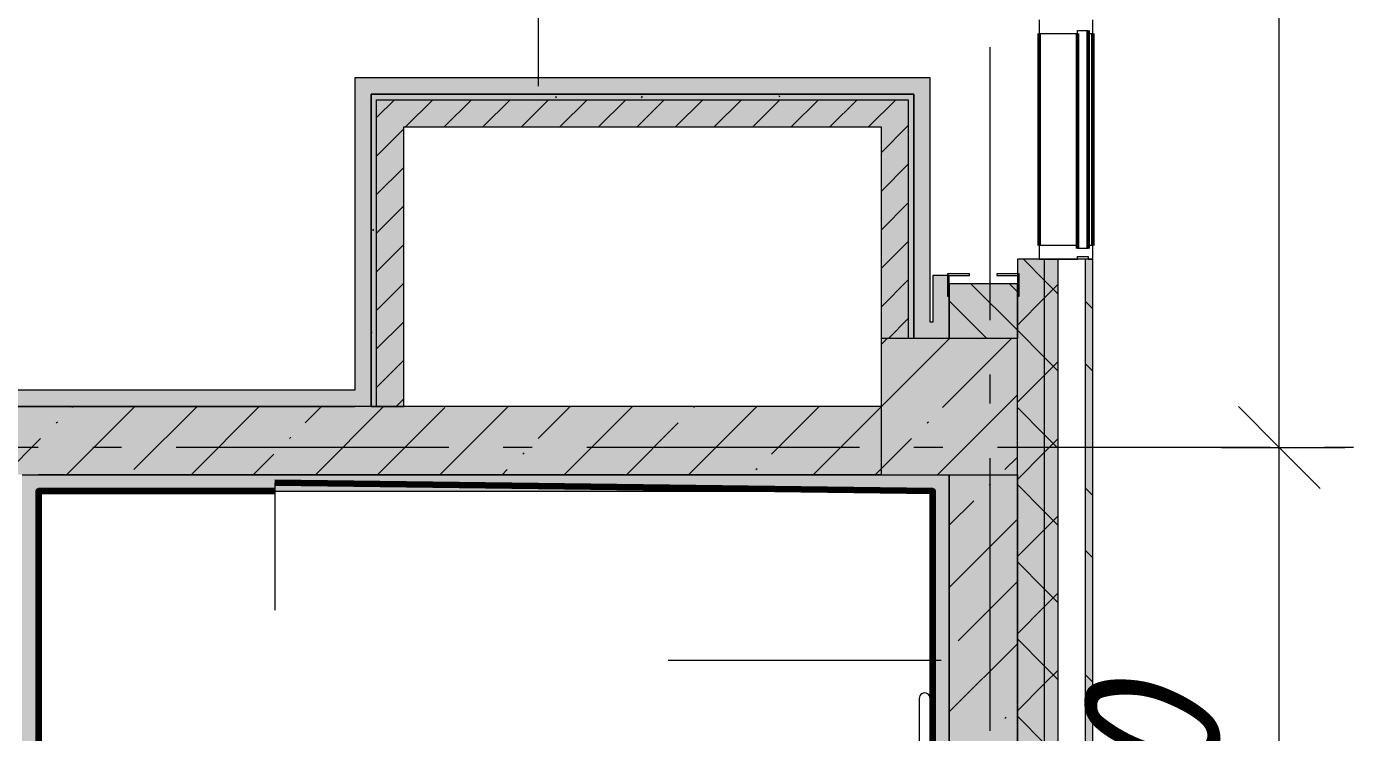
# Model space of a CAD drawing. Header units: millimetres. Extents: x -537608 to 253996, y -217170 to 186033.
# Drawn here: x -216910 to -212044, y 147577 to 150164 of the extents above; entities that cross this region are included whole.
import ezdxf

# ---------------------------------------------------------------- set-up
doc = ezdxf.new("R2010")
doc.units = ezdxf.units.MM
doc.layers.add('16) Лак 1.6м', color=160, linetype='Continuous', lineweight=90)
doc.layers.add('PDF _Геометрия', color=7, linetype='Continuous')
doc.layers.add('PDF _Текст', color=7, linetype='Continuous')
doc.layers.add('PDF _Сплошная заливка', color=7, linetype='Continuous', true_color=0xffffff)
doc.styles.add('PDF ISOCPEUR Italic', font='isocpeui.ttf')

msp = doc.modelspace()

# ---------------------------------------------------------------- hatches: boundary and pattern name
at = {"layer": 'PDF _Сплошная заливка', "transparency": 33554559}
h = msp.add_hatch(color=256, dxfattribs=at)
h.paths.add_polyline_path([(-212999.1964, 140391.2579), (-212999.1964, 140911.2581), (-213026.1966, 140911.2581), (-213026.1966, 140391.2579)], flags=0)
h.paths.add_polyline_path([(-213026.1966, 141761.2576), (-212999.1964, 141761.2576), (-212999.1964, 149311.2565), (-213026.1966, 149311.2565), (-213026.1966, 143549.4642)], flags=0)
h.paths.add_polyline_path([(-212999.1964, 162961.253), (-212999.1964, 164261.2537), (-213026.1966, 164261.2537), (-213026.1966, 162961.253)], flags=0)
h.paths.add_polyline_path([(-212999.1964, 165961.2517), (-212999.1964, 167261.2524), (-213026.1966, 167261.2524), (-213026.1966, 165961.2517)], flags=0)
h.paths.add_polyline_path([(-212999.1964, 168961.2525), (-212999.1964, 170261.2532), (-213026.1966, 170261.2532), (-213026.1966, 168961.2525)], flags=0)
h.paths.add_polyline_path([(-213026.1966, 171961.2511), (-212999.1964, 171961.2511), (-212999.1964, 173161.2514), (-213026.1966, 173161.2514)], flags=0)
h.paths.add_polyline_path([(-212999.1964, 174861.2493), (-212999.1964, 179270.9029), (-213026.1966, 179270.9029), (-213026.1966, 174861.2493)], flags=0)
h = msp.add_hatch(color=256, dxfattribs=at)
h.paths.add_polyline_path([(-213176.1955, 140391.2579), (-213126.1959, 140391.2579), (-213126.1959, 140911.2581), (-213176.1955, 140911.2581), (-213176.1955, 140717.6694)], flags=0)
h.paths.add_polyline_path([(-213176.1955, 141761.2576), (-213126.1959, 141761.2576), (-213126.1959, 149311.2565), (-213176.1955, 149311.2565), (-213176.1955, 143549.4642)], flags=0)
h.paths.add_polyline_path([(-213176.1955, 162961.253), (-213126.1959, 162961.253), (-213126.1959, 164261.2537), (-213176.1955, 164261.2537), (-213176.1955, 163372.0366)], flags=0)
h.paths.add_polyline_path([(-213176.1955, 165961.2517), (-213126.1959, 165961.2517), (-213126.1959, 167261.2524), (-213176.1955, 167261.2524), (-213176.1955, 166203.8314)], flags=0)
h.paths.add_polyline_path([(-213176.1955, 168961.2525), (-213126.1959, 168961.2525), (-213126.1959, 170261.2532), (-213176.1955, 170261.2532), (-213176.1955, 169035.6284)], flags=0)
h.paths.add_polyline_path([(-213126.1959, 171961.2511), (-213126.1959, 173161.2514), (-213176.1955, 173161.2514), (-213176.1955, 171961.2511)], flags=0)
h.paths.add_polyline_path([(-213176.1955, 174861.2493), (-213126.1959, 174861.2493), (-213126.1959, 179120.9023), (-213176.1955, 179120.9023), (-213176.1955, 177531.0151)], flags=0)
h = msp.add_hatch(color=256, dxfattribs=at)
h.paths.add_polyline_path([(-213238.0699, 140391.2579), (-213176.1955, 140391.2579), (-213176.1955, 140911.2581), (-213276.196, 140911.2581), (-213276.196, 140391.2579)], flags=0)
h.paths.add_polyline_path([(-213238.0699, 141761.2576), (-213176.1955, 141761.2576), (-213176.1955, 149311.2565), (-213276.196, 149311.2565), (-213276.196, 141761.2576)], flags=0)
h.paths.add_polyline_path([(-213176.1955, 162961.253), (-213176.1955, 164261.2537), (-213276.196, 164261.2537), (-213276.196, 162961.253), (-213238.0699, 162961.253)], flags=0)
h.paths.add_polyline_path([(-213176.1955, 165961.2517), (-213176.1955, 167261.2524), (-213276.196, 167261.2524), (-213276.196, 165961.2517), (-213238.0699, 165961.2517)], flags=0)
h.paths.add_polyline_path([(-213176.1955, 168961.2525), (-213176.1955, 170261.2532), (-213276.196, 170261.2532), (-213276.196, 168961.2525), (-213238.0699, 168961.2525)], flags=0)
h.paths.add_polyline_path([(-213238.0699, 171961.2511), (-213176.1955, 171961.2511), (-213176.1955, 173161.2514), (-213276.196, 173161.2514), (-213276.196, 171961.2511)], flags=0)
h.paths.add_polyline_path([(-213276.196, 174861.2493), (-213176.1955, 174861.2493), (-213176.1955, 179020.9019), (-213276.196, 179020.9019), (-213276.196, 174870.9032)], flags=0)
at = {"layer": 'PDF _Сплошная заливка', "true_color": 0xff7d7d, "transparency": 33554559}
for points in [[(-213656.196, 149916.2558), (-213656.196, 149976.2565), (-215706.1964, 149976.2565), (-215706.1964, 149916.2558), (-214907.808, 149916.2558)], [(-213656.196, 149081.2565), (-213596.1964, 149081.2565), (-213596.1964, 149976.2565), (-213656.196, 149976.2565), (-213656.196, 149213.056)], [(-215706.1964, 148771.257), (-215706.1964, 148831.2555), (-220516.196, 148831.2555), (-220516.196, 148771.257), (-216577.5461, 148771.257)]]:
    msp.add_hatch(color=11, dxfattribs=at).paths.add_polyline_path(points)
at = {"layer": 'PDF _Сплошная заливка', "transparency": 33554559}
for points in [[(-215646.1957, 148771.257), (-215626.1969, 148771.257), (-215626.1969, 149916.2558), (-215646.1957, 149916.2558), (-215646.1957, 149213.056)], [(-213676.1964, 149896.257), (-213656.196, 149896.257), (-213656.196, 149916.2558), (-215626.1969, 149916.2558), (-215626.1969, 149896.257), (-214907.808, 149896.257)], [(-215626.1969, 148771.257), (-215526.1965, 148771.257), (-215526.1965, 149896.257), (-215626.1969, 149896.257), (-215626.1969, 149213.056)], [(-213776.1962, 149796.2567), (-213676.1964, 149796.2567), (-213676.1964, 149896.257), (-215526.1965, 149896.257), (-215526.1965, 149796.2567), (-214907.808, 149796.2567)], [(-213776.1962, 149021.2558), (-213676.1964, 149021.2558), (-213676.1964, 149796.2567), (-213776.1962, 149796.2567), (-213776.1962, 149213.056)], [(-213776.1962, 148521.2561), (-213776.1962, 148771.257), (-217176.1964, 148771.257), (-217176.1964, 148521.2561), (-214907.808, 148521.2561)]]:
    msp.add_hatch(color=256, dxfattribs=at).paths.add_polyline_path(points)
at = {"layer": 'PDF _Сплошная заливка', "true_color": 0x56bc34, "transparency": 33554559}
h = msp.add_hatch(color=85, dxfattribs=at)
h.paths.add_polyline_path([(-216926.1955, 140421.2571), (-216866.1969, 140421.2571), (-216866.1969, 140631.2573), (-216918.1951, 140631.2573), (-216918.1951, 140626.2577), (-216926.1955, 140626.2577)], flags=0)
h.paths.add_polyline_path([(-216918.1951, 142281.2572), (-216866.1969, 142281.2572), (-216866.1969, 148521.2561), (-216926.1955, 148521.2561), (-216926.1481, 142286.258), (-216918.1951, 142286.258)], flags=0)
msp.add_hatch(color=85, dxfattribs=at).paths.add_polyline_path([(-213526.1963, 148461.2554), (-213526.1963, 148521.2561), (-216866.1969, 148521.2561), (-216866.1969, 148461.2554), (-213586.1959, 148461.2554)])
at = {"layer": 'PDF _Сплошная заливка', "transparency": 33554559}
h = msp.add_hatch(color=256, dxfattribs=at)
h.paths.add_polyline_path([(-213526.1963, 140171.2573), (-213276.196, 140171.2573), (-213276.196, 140861.2579), (-213526.1963, 140861.2579), (-213526.1963, 140421.2571)], flags=0)
h.paths.add_polyline_path([(-213276.196, 141861.2569), (-213276.196, 148521.2561), (-213526.1963, 148521.2561), (-213526.1963, 141861.2569)], flags=0)
at = {"layer": 'PDF _Сплошная заливка', "true_color": 0x56bc34, "transparency": 33554559}
h = msp.add_hatch(color=85, dxfattribs=at)
h.paths.add_polyline_path([(-213586.1959, 140421.2571), (-213526.1963, 140421.2571), (-213526.1963, 140861.2579), (-213586.1959, 140861.2579), (-213586.1959, 140481.2579)], flags=0)
h.paths.add_polyline_path([(-213586.1959, 141861.2569), (-213526.1963, 141861.2569), (-213526.1963, 148461.2554), (-213586.1959, 148461.2554), (-213586.1959, 143549.4642)], flags=0)

# ---------------------------------------------------------------- linework, layer by layer
at = {"layer": '16) Лак 1.6м'}
for points in [[(-216866.1969, 140631.2573), (-216866.1969, 140481.2579), (-213586.1959, 140481.2579), (-213586.1959, 148461.2554), (-215999.3038, 148491.2568)], [(-215999.3038, 148461.2554), (-216866.1969, 148461.2554), (-216866.1969, 143153.2583)]]:
    msp.add_lwpolyline(points, dxfattribs=at)
at = {"layer": 'PDF _Геометрия', "lineweight": 9}
for p, q in [((-212315.765, 148621.2564), (-212315.765, 154721.254)), ((-215032.6642, 149946.2551), (-215032.6642, 150946.2568)), ((-213196.196, 150189.3816), (-213196.196, 150139.3815)), ((-212999.1964, 150139.3815), (-212999.1964, 150189.3816)), ((-213196.196, 150139.3815), (-213056.1958, 150139.3815)), ((-213056.1958, 150139.3815), (-213056.1958, 150149.3819)), ((-213056.1958, 150149.3819), (-213016.1956, 150149.3819)), ((-213016.1956, 150149.3819), (-213016.1956, 150139.3815)), ((-213016.1956, 150139.3815), (-212999.1964, 150139.3815)), ((-213656.196, 149976.2565), (-215706.1964, 149976.2565)), ((-215706.1964, 149976.2565), (-215706.1964, 149916.2558)), ((-213596.1964, 149976.2565), (-213656.196, 149976.2565)), ((-213596.1964, 149081.2565), (-213596.1964, 149976.2565)), ((-215706.1964, 149916.2558), (-215706.1964, 148831.2555)), ((-215646.1957, 148771.257), (-215646.1957, 149916.2558)), ((-215646.1957, 149916.2558), (-215646.1957, 148771.257)), ((-215626.1969, 149916.2558), (-215646.1957, 149916.2558)), ((-215646.1957, 149916.2558), (-213656.196, 149916.2558)), ((-215526.1965, 149916.2558), (-215626.1969, 149916.2558)), ((-215626.1969, 149830.9644), (-215560.9043, 149896.257)), ((-215626.1969, 148771.257), (-215626.1969, 149896.257)), ((-215626.1969, 149896.257), (-215526.1965, 149896.257)), ((-213656.196, 149916.2558), (-215526.1965, 149916.2558)), ((-215526.1965, 149896.257), (-213676.1964, 149896.257)), ((-215519.4836, 149796.2567), (-215419.4833, 149896.257)), ((-215378.0626, 149796.2567), (-215278.0621, 149896.257)), ((-215236.6415, 149796.2567), (-215136.6411, 149896.257)), ((-215095.2183, 149796.2567), (-214995.2201, 149896.257)), ((-214953.7972, 149796.2567), (-214853.799, 149896.257)), ((-214812.3762, 149796.2567), (-214712.3758, 149896.257)), ((-214670.9551, 149796.2567), (-214570.9547, 149896.257)), ((-214529.5341, 149796.2567), (-214429.5337, 149896.257)), ((-214388.113, 149796.2567), (-214288.1126, 149896.257)), ((-214246.6909, 149796.2567), (-214146.691, 149896.257)), ((-214105.2698, 149796.2567), (-214005.2694, 149896.257)), ((-213963.8488, 149796.2567), (-213863.8484, 149896.257)), ((-213822.4266, 149796.2567), (-213722.4279, 149896.257)), ((-213676.1964, 149896.257), (-213676.1964, 149796.2567)), ((-213656.196, 149916.2558), (-213656.196, 149081.2565)), ((-213656.196, 149896.257), (-213656.196, 149916.2558)), ((-213656.196, 149796.2567), (-213656.196, 149896.257)), ((-215626.1969, 149689.5433), (-215526.1965, 149789.5438)), ((-215526.1965, 148771.257), (-215526.1965, 149796.2567)), ((-215526.1965, 149796.2567), (-213776.1962, 149796.2567)), ((-213776.1962, 149701.0659), (-213681.0056, 149796.2567)), ((-213776.1962, 149796.2567), (-213776.1962, 149021.2558)), ((-213681.0056, 149796.2567), (-213676.1964, 149801.0664)), ((-213676.1964, 149796.2567), (-213676.1964, 149021.2558)), ((-213656.196, 149021.2558), (-213656.196, 149796.2567)), ((-215626.1969, 149548.1223), (-215526.1965, 149648.1227)), ((-213776.1962, 149559.6449), (-213676.1964, 149659.6453)), ((-215626.1969, 149406.7012), (-215526.1965, 149506.7016)), ((-213776.1962, 149418.2238), (-213676.1964, 149518.2221)), ((-215626.1969, 149265.2802), (-215526.1965, 149365.2784)), ((-213776.1962, 149276.8006), (-213676.1964, 149376.801)), ((-213056.1958, 149361.2567), (-213196.196, 149361.2567)), ((-213196.196, 149361.2567), (-213196.196, 149311.2565)), ((-213056.1958, 149351.2562), (-213056.1958, 149361.2567)), ((-213016.1956, 149351.2562), (-213056.1958, 149351.2562)), ((-212999.1964, 149361.2567), (-213016.1956, 149361.2567)), ((-213016.1956, 149361.2567), (-213016.1956, 149351.2562)), ((-212999.1964, 149311.2565), (-212999.1964, 149361.2567)), ((-213176.1955, 149311.2565), (-213276.196, 149311.2565)), ((-213276.196, 149311.2565), (-213276.196, 149021.2558)), ((-213176.1955, 149233.6059), (-213253.8478, 149311.2565)), ((-213196.196, 149311.2565), (-213056.1958, 149311.2565)), ((-213176.1955, 141761.2576), (-213176.1955, 149311.2565)), ((-213126.1959, 149311.2565), (-213176.1955, 149311.2565)), ((-213126.1959, 141761.2576), (-213126.1959, 149311.2565)), ((-213026.1966, 149311.2565), (-213126.1959, 149311.2565)), ((-213056.1958, 149311.2565), (-213056.1958, 149321.257)), ((-213056.1958, 149321.257), (-213016.1956, 149321.257)), ((-213026.1966, 141761.2576), (-213026.1966, 149311.2565)), ((-212999.1964, 149311.2565), (-213026.1966, 149311.2565)), ((-213016.1956, 149321.257), (-213016.1956, 149311.2565)), ((-213016.1956, 149311.2565), (-212999.1964, 149311.2565)), ((-212999.1964, 141761.2576), (-212999.1964, 149311.2565)), ((-213526.1963, 149251.2558), (-213586.1959, 149251.2558)), ((-213586.1959, 149251.2558), (-213586.1959, 149081.2565)), ((-213526.1963, 149021.2558), (-213526.1963, 149251.2558)), ((-215626.1969, 149123.857), (-215526.1965, 149223.8574)), ((-213776.1962, 149135.3796), (-213676.1964, 149235.38)), ((-213276.196, 149221.2566), (-213526.1963, 149221.2566)), ((-213526.1963, 149221.2566), (-213526.1963, 149021.2558)), ((-213276.196, 149050.7621), (-213446.69, 149221.2566)), ((-213276.196, 149192.1831), (-213305.2689, 149221.2566)), ((-213276.196, 149021.2558), (-213276.196, 149221.2566)), ((-213126.1959, 149183.6057), (-213176.1955, 149233.6059)), ((-213176.1955, 149169.6955), (-213126.1959, 149219.6957)), ((-213388.1113, 149021.2558), (-213526.1963, 149159.342)), ((-213276.196, 149069.6951), (-213176.1955, 149169.6955)), ((-213748.8984, 149021.2558), (-213676.1964, 149093.9589)), ((-215626.1969, 148982.4359), (-215526.1965, 149082.4363)), ((-213656.196, 149081.2565), (-213656.196, 149021.2558)), ((-213586.1959, 149081.2565), (-213596.1964, 149081.2565)), ((-213176.1955, 148950.7616), (-213276.196, 149050.7621)), ((-213776.1962, 148770.5142), (-213525.4536, 149021.2558)), ((-213776.1962, 148998.6111), (-213753.5515, 149021.2558)), ((-213776.1962, 149021.2558), (-213776.1962, 148521.2561)), ((-213276.196, 149021.2558), (-213776.1962, 149021.2558)), ((-213550.4601, 148768.1503), (-213297.3552, 149021.2558)), ((-213276.196, 148521.2561), (-213276.196, 149021.2558)), ((-213126.1959, 148900.7615), (-213176.1955, 148950.7616)), ((-215626.1969, 148841.0149), (-215526.1965, 148941.0152)), ((-213176.1955, 148886.8512), (-213126.1959, 148936.8514)), ((-213276.196, 148786.853), (-213176.1955, 148886.8512)), ((-215706.1964, 148831.2555), (-220516.196, 148831.2555)), ((-215554.5337, 148771.257), (-215526.1965, 148799.5942)), ((-213569.2565, 148521.2561), (-213276.196, 148814.3161)), ((-220516.196, 148771.257), (-215706.1964, 148771.257)), ((-215706.1964, 148771.257), (-217176.1964, 148771.257)), ((-216762.6356, 148521.2561), (-216512.6346, 148771.257)), ((-216743.8382, 148768.1503), (-216740.7336, 148771.257)), ((-216515.7392, 148540.0535), (-216284.5357, 148771.257)), ((-216306.4377, 148521.2561), (-216056.4388, 148771.257)), ((-215888.4697, 148711.1272), (-215828.3399, 148771.257)), ((-215850.2419, 148521.2561), (-215600.2409, 148771.257)), ((-215646.1957, 148771.257), (-215706.1964, 148771.257)), ((-213776.1962, 148771.257), (-215646.1957, 148771.257)), ((-215646.1957, 148771.257), (-215626.1969, 148771.257)), ((-215626.1969, 148771.257), (-215526.1965, 148771.257)), ((-215622.1429, 148521.2561), (-215375.2486, 148768.1503)), ((-215394.0439, 148521.2561), (-215144.0451, 148771.257)), ((-215033.0991, 148654.1019), (-214915.9461, 148771.257)), ((-214937.8482, 148521.2561), (-214687.8472, 148771.257)), ((-214481.6502, 148521.2561), (-214231.6498, 148771.257)), ((-214462.855, 148768.1503), (-214459.7482, 148771.257)), ((-214177.7307, 148597.0766), (-214003.5514, 148771.257)), ((-214025.4534, 148521.2561), (-213776.1962, 148770.5142)), ((-213176.1955, 148667.9195), (-213276.196, 148767.92)), ((-216800.8634, 148711.1272), (-216796.1226, 148715.868)), ((-214709.7492, 148521.2561), (-214519.8781, 148711.1272)), ((-213607.4843, 148711.1272), (-213602.7425, 148715.868)), ((-216990.7324, 148521.2561), (-216857.8887, 148654.1019)), ((-215945.4928, 148654.1019), (-215940.7521, 148658.8427)), ((-213776.1962, 148542.4153), (-213664.5086, 148654.1019)), ((-213126.1959, 148617.9194), (-213176.1955, 148667.9195)), ((-213176.1955, 148604.0091), (-213126.1959, 148654.0093)), ((-213276.196, 148504.0087), (-213176.1955, 148604.0091)), ((-212527.8966, 148621.2564), (-212315.765, 148621.2564)), ((-212315.765, 145271.2564), (-212315.765, 148621.2564)), ((-212315.765, 148621.2564), (-212075.7645, 148621.2564)), ((-216078.3387, 148521.2561), (-216002.5181, 148597.0766)), ((-215090.1244, 148597.0766), (-215085.3836, 148601.8195)), ((-213322.3612, 148540.0535), (-213276.196, 148586.2171)), ((-216926.1955, 148521.2561), (-216866.1969, 148521.2561)), ((-216866.1969, 148521.2561), (-213776.1962, 148521.2561)), ((-213776.1962, 148521.2561), (-216866.1969, 148521.2561)), ((-215165.945, 148521.2561), (-215147.1497, 148540.0535)), ((-214234.7549, 148540.0535), (-214230.0141, 148544.7943)), ((-213797.3544, 148521.2561), (-213776.1962, 148542.4153)), ((-213776.1962, 148521.2561), (-213276.196, 148521.2561)), ((-213526.1963, 148461.2554), (-213526.1963, 148521.2561)), ((-213526.1963, 148521.2561), (-213526.1963, 148461.2554)), ((-213276.196, 141861.2569), (-213276.196, 148521.2561)), ((-213276.196, 148521.2561), (-213276.196, 141761.2576)), ((-216866.1969, 143156.2574), (-216866.1969, 148461.2554)), ((-216866.1969, 148461.2554), (-213586.1959, 148461.2554)), ((-215999.3038, 148491.2568), (-215999.3038, 148025.1057)), ((-213586.1959, 148461.2554), (-213586.1959, 141861.2569)), ((-213526.1963, 141861.2569), (-213526.1963, 148461.2554)), ((-213526.1963, 148461.2554), (-213526.1963, 141861.2569)), ((-213379.3854, 148483.0282), (-213374.6446, 148487.769)), ((-213176.1955, 148385.0775), (-213276.196, 148485.0778)), ((-213526.1963, 148336.2183), (-213436.4107, 148426.0029)), ((-213126.1959, 148335.0773), (-213176.1955, 148385.0775)), ((-213176.1955, 148321.167), (-213126.1959, 148371.1672)), ((-213526.1963, 148108.1193), (-213276.196, 148358.1203)), ((-213276.196, 148221.1666), (-213176.1955, 148321.167)), ((-213176.1955, 148102.2353), (-213276.196, 148202.2335)), ((-213493.4344, 147912.7819), (-213276.196, 148130.0213)), ((-213126.1959, 148052.2351), (-213176.1955, 148102.2353)), ((-213176.1955, 148038.3249), (-213126.1959, 148088.3251)), ((-213276.196, 147938.3245), (-213176.1955, 148038.3249)), ((-213526.1963, 147651.9214), (-213276.196, 147901.9223)), ((-213176.1955, 147819.3911), (-213276.196, 147919.3914)), ((-213556.1967, 147840.6364), (-214556.1962, 147840.6364)), ((-213126.1959, 147769.3908), (-213176.1955, 147819.3911)), ((-213176.1955, 147755.4806), (-213126.1959, 147805.4809)), ((-213276.196, 147655.4824), (-213176.1955, 147755.4806)), ((-213635.5147, 147706.488), (-213636.1962, 147701.3102)), ((-213636.1962, 147701.3102), (-213636.1962, 142781.3119)), ((-213633.5168, 147711.3107), (-213635.5147, 147706.488)), ((-213630.3379, 147715.4529), (-213633.5168, 147711.3107)), ((-213626.1968, 147718.6306), (-213630.3379, 147715.4529)), ((-213621.373, 147720.6286), (-213626.1968, 147718.6306)), ((-213616.1963, 147721.3111), (-213621.373, 147720.6286)), ((-213611.0195, 147720.6286), (-213616.1963, 147721.3111)), ((-213606.1958, 147718.6306), (-213611.0195, 147720.6286)), ((-213602.0546, 147715.4529), (-213606.1958, 147718.6306)), ((-213598.8758, 147711.3107), (-213602.0546, 147715.4529)), ((-213596.8778, 147706.488), (-213598.8758, 147711.3107)), ((-213596.1964, 147701.3102), (-213596.8778, 147706.488)), ((-213596.1964, 142781.3119), (-213596.1964, 147701.3102)), ((-213322.3612, 147627.6598), (-213317.6193, 147632.4006)), ((-213176.1955, 147536.5489), (-213276.196, 147636.5493))]:
    msp.add_line(p, q, dxfattribs=at)
at = {"layer": 'PDF _Геометрия', "lineweight": 50}
for p, q in [((-213196.196, 150139.3815), (-213196.196, 149361.2567)), ((-213056.1958, 149351.2562), (-213056.1958, 150139.3815)), ((-213016.1956, 150149.3819), (-213016.1956, 149351.2562)), ((-212999.1964, 149361.2567), (-212999.1964, 150139.3815))]:
    msp.add_line(p, q, dxfattribs=at)
at = {"layer": 'PDF _Геометрия', "color": 253, "lineweight": 9, "true_color": 0xaaaaaa}
for p, q in [((-213376.1958, 149088.3332), (-213376.1958, 150088.3328)), ((-213376.1958, 148782.4998), (-213376.1958, 148888.3325)), ((-216867.1271, 148621.2564), (-217867.1265, 148621.2564)), ((-216561.2935, 148621.2564), (-216667.1263, 148621.2564)), ((-215361.2932, 148621.2564), (-216361.2927, 148621.2564)), ((-215055.4597, 148621.2564), (-215161.2925, 148621.2564)), ((-213855.4594, 148621.2564), (-214855.4589, 148621.2564)), ((-213549.6259, 148621.2564), (-213655.4602, 148621.2564)), ((-212349.6267, 148621.2564), (-213349.6262, 148621.2564)), ((-212043.7937, 148621.2564), (-212149.627, 148621.2564)), ((-213376.1958, 147582.4994), (-213376.1958, 148582.499))]:
    msp.add_line(p, q, dxfattribs=at)
at = {"layer": 'PDF _Геометрия', "color": 8, "lineweight": 9, "true_color": 0x787878}
for p, q in [((-214965.9292, 149901.521), (-214969.2813, 149907.3275)), ((-214739.152, 149915.132), (-214739.8001, 149916.2558)), ((-214652.1921, 149908.727), (-214655.5443, 149902.9182)), ((-214146.811, 149905.1681), (-214150.1627, 149910.9746)), ((-215637.3212, 149421.632), (-215640.6734, 149415.8254)), ((-212999.1964, 149129.2824), (-213026.1966, 149156.2826)), ((-215642.6089, 149041.569), (-215645.9632, 149047.3755)), ((-212999.1964, 148901.1835), (-213026.1966, 148928.1837)), ((-212999.1964, 148444.9855), (-213026.1966, 148471.9857)), ((-212999.1964, 148216.8887), (-213026.1966, 148243.8867)), ((-212999.1964, 147760.6908), (-213026.1966, 147787.691))]:
    msp.add_line(p, q, dxfattribs=at)
at = {"layer": 'PDF _Геометрия', "color": 253, "lineweight": 20, "true_color": 0xaaaaaa}
for p, q in [((-213451.1961, 149257.2561), (-213532.1967, 149257.2561)), ((-213532.1967, 149257.2561), (-213532.1967, 149176.2556)), ((-213526.1963, 149251.2558), (-213451.1961, 149251.2558)), ((-213526.1963, 149176.2556), (-213526.1963, 149251.2558)), ((-213451.1961, 149251.2558), (-213451.1961, 149257.2561)), ((-213351.1962, 149257.2561), (-213351.1962, 149251.2558)), ((-213270.1962, 149257.2561), (-213351.1962, 149257.2561)), ((-213351.1962, 149251.2558), (-213276.196, 149251.2558)), ((-213276.196, 149251.2558), (-213276.196, 149176.2556)), ((-213270.1962, 149176.2556), (-213270.1962, 149257.2561)), ((-213532.1967, 149176.2556), (-213526.1963, 149176.2556)), ((-213276.196, 149176.2556), (-213270.1962, 149176.2556))]:
    msp.add_line(p, q, dxfattribs=at)
at = {"layer": 'PDF _Геометрия', "lineweight": 20}
for p, q in [((-212465.7645, 148771.257), (-212315.765, 148621.2564)), ((-212315.765, 148621.2564), (-212165.7644, 148471.2558))]:
    msp.add_line(p, q, dxfattribs=at)
at = {"layer": 'PDF _Сплошная заливка', "color": 11, "lineweight": 35, "true_color": 0xff7d7d, "transparency": 33554559}
for points in [[(-215646.1957, 148771.257), (-215646.1957, 149916.2558), (-215706.1964, 148771.257), (-215706.1964, 149916.2558)], [(-213526.1963, 149021.2558), (-213526.1963, 149251.2558), (-213586.1959, 149021.2558), (-213586.1959, 149251.2558)], [(-213656.196, 149021.2558), (-213586.1959, 149021.2558), (-213656.196, 149081.2565), (-213586.1959, 149081.2565)]]:
    msp.add_solid(points, dxfattribs=at)
at = {"layer": 'PDF _Сплошная заливка', "lineweight": 35, "transparency": 33554559}
for points in [[(-213656.196, 149021.2558), (-213656.196, 149896.257), (-213676.1964, 149021.2558), (-213676.1964, 149896.257)], [(-213276.196, 149021.2558), (-213276.196, 149221.2566), (-213526.1963, 149021.2558), (-213526.1963, 149221.2566)], [(-213276.196, 148521.2561), (-213276.196, 149021.2558), (-213776.1962, 148521.2561), (-213776.1962, 149021.2558)]]:
    msp.add_solid(points, dxfattribs=at)

# ---------------------------------------------------------------- texts
at = {"layer": 'PDF _Текст', "insert": (-212781.2788, 146314.1837), "char_height": 500, "attachment_point": 4, "rotation": 90, "style": 'PDF ISOCPEUR Italic'}
msp.add_mtext('3350', dxfattribs=at)

doc.saveas('drawing.dxf')
